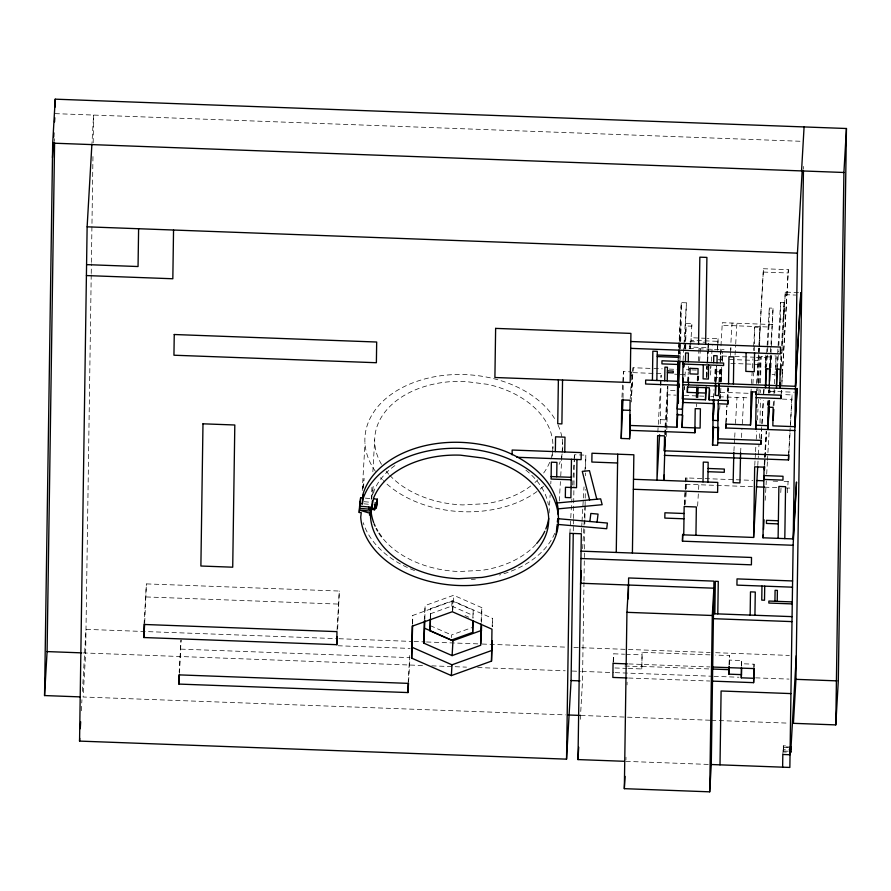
<?xml version="1.0" encoding="UTF-8"?>
<svg xmlns="http://www.w3.org/2000/svg" width="891" height="891" viewBox="0 0 891 891"><rect width="100%" height="100%" fill="white"/><g stroke="black" fill="none" stroke-linecap="round" stroke-linejoin="round"><path stroke-width="0.67" stroke-dasharray="4.46 3.34" d="M54.607 141.435L54.652 138.662M91.216 274.907L85.647 653.014L83.108 696.996L565.44 714.872M91.238 273.515L91.383 263.792M91.405 262.399L92.976 155.379M93.165 142.861L93.577 115.062L91.985 142.66M144.71 622.653L146.38 583.895L339.304 591.045L337.633 629.803M179.514 673.318L181.04 639.927L179.18 672.193M412.656 623.767L412.778 615.436L452.918 600.946L492.6 618.399L492.467 626.729M424.896 618.944L425.085 605.579L453.642 595.277L481.864 607.684L481.641 622.386M430.264 617.73L430.62 608.631L452.038 600.902L473.199 610.212L473.088 618.076M430.487 617.808L430.62 608.631M472.865 617.998L473.199 610.212M573.281 530.936L573.37 525.4M573.392 524.008L573.448 519.854M573.47 518.473L573.938 486.609M573.96 485.216L574.35 458.898M574.372 457.517L574.405 454.744L585.844 455.167L585.599 471.617M583.973 582.324L582.514 680.98L580.286 719.594M583.995 580.932L584.44 550.371M584.463 548.979L584.752 529.521M584.83 523.964L584.886 519.798M584.908 518.406L585.075 507.291M585.097 505.899L585.342 489.449M585.543 475.738L585.576 472.998M613.376 661.768L613.799 653.816L624.535 654.217M613.565 661.768L613.799 653.816M623.043 397.72L623.422 371.58L630.383 371.837M625.928 759.967L625.972 757.183M627.041 684.912L627.075 682.138M631.329 401.997L633.089 367.738L652.524 368.462M628.355 668.45L641.776 668.952L642.133 652.346L710.004 654.863M641.776 668.952L642.133 652.346M660.22 423.793L661.111 375.111L657.703 434.229M666.824 429.551L667.871 386.237M680.624 348.949L681.303 302.639L686.404 302.829L684.689 347.98M683.92 389.779L683.965 387.017M693.554 348.604L685.547 348.303L685.591 344.75L685.357 348.916M685.725 349.116L685.78 345.073M686.103 323.388L691.917 323.6L691.873 326.195L686.07 325.972L685.725 342.456M685.413 489.794L685.836 477.899L752.784 480.372M690.013 343.013L689.957 347.033L708.211 347.713L707.443 361.044M706.819 376.314L706.964 366.357M708.211 347.713L708.289 342.344L703.077 342.155M710.572 368.919L710.606 366.401M715.15 381.471L715.785 366.591M716.609 366.457L716.442 377.316L721.498 377.506L721.643 367.304M717.823 345.173L718.09 338.736L707.298 338.335M720.541 362.459L720.685 352.981M720.195 381.66L720.808 368.072M720.93 360.343L720.997 355.186L718.48 355.086M772.82 324.569L722.311 322.698L722.278 325.282L769.011 327.019L769.289 308.041L773.054 308.175L770.347 367.382M722.311 361.445L722.679 352.09M730.898 349.985L730.932 347.613M729.061 665.209L729.395 655.576L715.54 655.063M729.261 664.541L729.395 655.576M741.468 666.29L741.691 660.554L729.128 660.086M741.613 665.666L741.691 660.554M754.387 350.698L754.477 345.162M754.488 343.781L754.733 327.164L759.956 327.353L759.667 346.799M754.031 666.758L754.076 664.196L741.512 663.728M758.297 383.709L759.655 348.181M760.034 423.102L760.379 399.558M760.491 392.63L760.524 389.857M760.624 382.93L761.014 356.612L770.403 356.968L770.247 367.938M759.076 346.755L763.442 268.737L788.323 269.65L782.632 370.968M765.302 367.27L765.904 355.008L765.124 367.46M769.69 405.372L769.779 399.803M769.924 390.08L769.88 392.864L769.969 390.191M770.982 367.682L771.16 355.799L776.083 355.977L775.916 367.872M780.349 319.112L780.594 302.539L783.969 302.662L783.735 319.234L780.349 319.112L778.834 345.43M780.973 369.041L785.294 292.092L799.572 292.616M788.179 751.213L783.367 751.035L783.323 745.845L788.123 746.023M788.39 747.56L783.579 747.382L783.512 751.982L788.802 752.182M790.573 424.205L792.066 394.925L782.398 394.568M803.47 169.201L803.504 166.417M81.304 710.751L81.939 699.713M82.418 691.438L85.993 629.347L337.589 638.669M144.041 624.468L146.38 583.895M337.043 630.271L339.304 591.045M362.258 490.518L364.976 443.428M371.257 499.528L372.048 485.651M372.85 471.773L374.688 439.853M371.67 498.715L373.173 486.642L372.638 495.886M408.111 683.364L409.893 652.457M408.59 681.815L409.905 658.972M412.31 623.522L412.778 615.436M424.227 620.481L425.085 605.579M430.331 613.799L451.737 606.069L452.038 600.902M452.305 611.727L452.918 600.946M452.784 610.168L453.642 595.277M451.392 637.555L451.537 634.971L471.695 627.698M481.084 621.227L481.864 607.684M492.133 626.484L492.6 618.399M549.09 513.071L550.126 495.028M550.772 483.936L550.928 481.151M552.375 456.181L552.932 446.469M559.303 500.998L560.417 481.63M560.74 476.095L562.009 453.965M562.098 452.583L562.655 442.894M569.872 533.341L571.866 498.871M572.657 485.083L574.016 461.638M574.094 460.257L574.405 454.744M581.389 532.395L581.634 528.252M581.712 526.871L581.946 522.739M582.023 521.358L584.017 486.887M584.886 471.718L585.844 455.167M582.636 548.656L583.906 526.592M583.984 525.211L585.019 507.28M621.94 397.23L623.422 371.58M613.064 663.35L613.453 656.645M630.215 398.89L631.073 384.043M631.53 375.935L631.764 371.892L631.396 397.096L633.089 367.738M664.619 434.485L664.942 428.994M665.02 427.613L667.404 386.371M665.276 434.318L667.816 390.314L676.091 390.626M665.443 434.719L665.766 429.217M665.844 427.847L667.749 394.847L676.057 395.159M666.423 436.423L666.746 430.921M677.995 360.009L678.24 355.91M678.318 354.551L681.303 302.639M678.508 353.527L678.742 349.428M678.819 348.069L681.259 305.724M678.886 359.407L679.12 355.309M679.209 353.939L679.443 349.84M679.521 348.47L679.833 343.013M679.911 341.643L681.014 322.52M679.388 353.783L679.621 349.684M679.699 348.314L680.011 342.846M680.089 341.487L680.958 326.462M680.056 359.841L680.29 355.743M680.368 354.373L680.524 351.644M683.096 360.198L686.404 302.829M684.733 349.194L686.07 325.972M685.547 348.303L685.736 344.862M684.21 389.946L684.444 385.892M684.99 376.436L685.379 369.676L690.525 369.876M687.729 381.515L688.286 371.892M688.364 370.522L688.609 366.401M689.634 348.537L689.79 345.786M687.975 381.381L688.286 375.879M688.531 382.339L689.033 375.467M690.48 348.548L690.748 345.73M690.714 344.494L691.917 323.6M684.31 504.273L685.836 477.899M684.533 505.074L685.335 491.186M685.502 504.317L687.028 477.944M697.185 380.346L697.497 374.844M698.288 361.111L699.079 347.367M697.62 381.148L697.943 375.657M696.361 406.664L696.517 403.913M697.865 380.557L698.188 375.055M698.511 380.39L698.834 374.899M699.624 361.156L700.415 347.423M697.62 506.155L698.499 490.885M698.577 489.493L699.056 481.162M706.296 377.016L706.908 366.346M707.064 363.684L708.289 342.344M706.518 377.049L707.142 366.379M706.786 377.539L707.265 369.208M707.688 361.256L708.557 346.198M710.539 375.078L711.063 366.569M711.33 361.39L712.265 345.741M713.468 398.043L713.947 389.712M714.437 381.381L715.317 366.101M715.428 381.793L716.308 366.58M715.596 381.983L716.531 365.767M717.467 349.55L717.778 344.149M717.856 342.79L718.09 338.736M715.718 381.793L716.587 366.635M717.533 350.297L717.756 346.454M716.13 381.626L717.01 366.468M718.892 382.083L719.772 366.892M720.084 361.367L722.311 322.698M719.427 381.749L720.284 367.682M720.685 360.744L721.32 349.628M719.527 398.578L719.683 395.804M720.474 381.972L721.276 368.15M719.995 398.689L720.151 395.927M720.953 382.094L721.821 366.969M722.211 360.209L722.601 353.449M719.661 409.314L719.895 405.171M720.296 398.255L720.541 394.1M720.619 392.719L720.942 387.184M721.131 381.883L721.922 368.206M725.887 422.735L726.922 404.859M727.234 399.357L727.947 386.984M726.065 422.479L727.023 405.973M727.412 399.101L728.047 388.097M730.464 350.675L730.62 347.913M730.932 342.389L732.057 323.054M727.902 399.201L728.548 388.086M730.575 355.542L730.865 347.824M735.075 354.997L735.632 345.329M735.71 343.948L736.902 323.233M733.917 451.035L734.63 438.662M734.707 437.292L735.097 430.409M735.498 423.537L737.002 397.408M740.599 452.661L741 445.79M741.479 437.537L741.947 429.284M742.27 423.793L743.773 397.664M751.013 391.795L751.169 389.044M751.492 383.542L752.917 358.783M753.385 350.542L753.552 347.791M753.63 346.41L754.733 327.164M752.895 383.776L753.53 372.772M756.359 391.55L756.515 388.799M756.704 383.731L763.442 268.737M757.016 382.517L758.998 348.136M757.729 390.848L757.885 388.097M758.196 382.595L759.466 360.588L754.243 360.398M754.744 465.436L755.457 453.04M755.535 451.659L755.858 446.146M756.247 439.263L756.726 430.999M757.361 419.984L757.996 408.958M758.319 403.445L758.553 399.313M758.876 393.811L759.188 388.298M759.511 382.785L761.014 356.612M757.773 465.503L758.319 455.947M758.397 454.577L758.954 445.01M759.344 438.183L759.745 431.355M761.003 439.029L763.219 400.493M763.62 393.61L763.854 389.478M761.181 438.84L761.66 430.576M762.05 423.704L763.398 400.304M763.799 393.421L764.033 389.289M765.781 368.807L769.289 308.041M766.583 367.237L767.897 346.354M767.853 345.14L769.044 324.424M769.635 367.56L773.054 308.175M764.211 464.4L764.534 458.898M764.612 457.517L766.115 431.344M767.63 405.171L767.942 399.669M768.343 392.775L768.499 390.024M769.768 367.983L770.403 356.968M764.567 464.545L766.472 431.478M767.986 405.316L768.298 399.803M768.699 392.909L768.855 390.158M770.125 368.117L770.281 365.366M764.745 464.278L765.068 458.765M765.146 457.384L766.65 431.222M768.165 405.049L768.476 399.536M768.877 392.653L769.033 389.89M768.198 407.187L768.599 400.237M769 393.299L769.245 389.133M770.526 366.914L771.16 355.799M753.886 667.47L754.076 664.196M769.111 405.205L769.423 399.747M769.289 404.971L769.601 399.513M765.18 500.319L766.293 480.873M766.694 474.045L767.396 461.75M767.474 460.391L769.133 431.701M773.199 405.973L773.522 400.427M773.923 393.477L774.168 389.311M774.491 383.754L775.203 371.257M775.281 369.865L776.083 355.977M774.034 405.383L774.346 399.925M774.736 393.109L774.903 390.369M776.763 369.03L780.594 302.539M777.553 367.593L778.511 350.976M780.215 367.771L780.939 355.309M781.496 345.608L783.969 302.662M780.85 369.108L781.808 352.48M781.897 351.099L785.294 292.092M781.084 395.225L781.407 389.712M781.886 381.426L788.323 269.65M781.362 393.042L781.518 390.28M781.83 384.767L782.554 372.349M780.761 492.545L781.162 485.606M788.58 455.424L790.161 427.925M790.239 426.544L792.066 394.925M788.903 453.074L790.094 432.447M787.444 492.79L788.09 481.686M782.821 754.477L783.323 745.845M783.367 751.035L783.579 747.382M363.539 488.056L364.096 478.278M362.67 488.769L363.884 480.049M373.574 493.235L374.12 490.596A89.2 61.735 3.3 0 1 396.428 464.534M55.019 113.636L802.49 141.346M763.387 272.067L788.279 272.991M785.261 294.676L795.641 295.066M705.939 338.29L691.104 337.734L691.06 340.329L718.046 341.331M690.035 341.665L696.55 341.91M698.9 348.793L724.06 349.729M722.623 356.032L726.677 356.188M734.785 356.489L755.056 357.235M756.403 357.291L765.859 357.636M729.54 359.485L752.873 360.343M717.968 359.708L721.755 359.853M730.843 363.394L752.605 364.207M753.964 364.252L759.41 364.452M653.905 368.518L662.236 368.818M669.174 369.086L678.886 369.442M691.817 369.921L698.254 370.155M715.707 371.747L720.752 371.937M772.118 374.331L774.58 374.432M633.022 372.638L662.136 373.719M674.61 374.187L678.775 374.343M680.156 374.387L688.476 374.699M770.069 391.327L794.327 392.229M720.273 392.263L749.264 393.332M684.366 395.459L698.221 395.972M699.602 396.027L703.756 396.183M710.684 396.439L713.457 396.54M718.992 396.751L749.286 397.865M782.354 399.09L791.999 399.458M660.454 419.672L667.381 419.928M773.165 481.129L780.026 481.385M784.069 481.541L791.687 481.819M685.736 484.247L753.519 486.753M764.589 487.165L777.041 487.633M785.339 487.934L792.255 488.19M146.191 596.948L339.115 604.109M338.981 638.724L412.644 641.453M414.037 641.509L425.163 641.921M426.544 641.977L480.761 643.981M482.154 644.037L566.943 647.178M573.893 647.434L710.116 652.479M715.673 652.691L789.348 655.42M625.872 654.272L641.977 654.863M337.923 645.752L410.116 648.425M628.723 663.929L709.96 666.947M180.906 649.127L409.983 657.625M641.921 666.435L709.793 668.952M624.903 666.023L641.91 666.657M614.935 667.96L627.008 668.406M82.885 652.914L423.414 665.532M431.756 665.844L466.505 667.136M477.632 667.548L565.206 670.789M572.156 671.046L580.487 671.357M581.879 671.413L613.854 672.594M615.247 672.649L712.544 676.258M713.936 676.302L738.951 677.238M755.635 677.851L788.992 679.087M628.523 678.018L709.759 681.025M580.732 715.44L710.004 720.229M711.397 720.284L787.844 723.124M790.64 747.048L783.423 746.781L783.256 749.676L790.473 749.944M625.905 761.36L708.523 764.422M365.355 498.125L372.037 498.715M364.163 501.7L370.667 502.279M363.907 503.838L370.4 504.417M451.737 606.069L472.909 615.38M465.057 615.57L468.733 617.185M430.375 625.671L451.537 634.971M562.121 453.931A99.035 68.551 3.3 0 1 559.158 464.356M543.543 486.185A99.035 68.551 3.3 0 1 538.131 490.685M536.995 491.531A99.035 68.551 3.3 0 1 383.253 480.583M382.317 479.636A99.035 68.551 3.3 0 1 380.546 477.721M375.412 471.339A99.035 68.551 3.3 0 1 423.258 379.366A99.035 68.551 3.3 0 1 555.761 420.574M558.078 425.13A99.035 68.551 3.3 0 1 562.032 437.782M562.243 439.074A99.035 68.551 3.3 0 1 562.321 452.55M549.658 462.34A89.2 61.735 3.3 0 1 543.12 473.734M537.886 479.748A89.2 61.735 3.3 0 1 534.979 482.488M530.758 485.963A89.2 61.735 3.3 0 1 485.996 503.671L462.897 504.93A89.2 61.735 3.3 0 1 389.657 475.215M388.743 474.212A89.2 61.735 3.3 0 1 386.182 471.183M381.471 464.334A89.2 61.735 3.3 0 1 464.723 381.404L487.756 384.355A89.2 61.735 3.3 0 1 550.616 459.767M554.748 533.353A99.035 68.551 3.3 0 1 499.394 575.029M475.393 579.161A99.035 68.551 3.3 0 1 471.328 579.428M414.515 570.541A99.035 68.551 3.3 0 1 363.238 522.716M535.847 544.468A89.2 61.735 3.3 0 1 482.154 570.285L459.065 571.532A89.2 61.735 3.3 0 1 382.339 537.785M525.902 470.17A89.2 61.735 3.3 0 1 548.444 504.985"/><path stroke-width="1.34" d="M80.357 696.896L44.55 695.559L52.692 143.15L55.231 99.168L846.45 128.504L838.308 680.913L835.769 724.895L793.413 723.325L795.941 679.343L803.448 170.593M44.55 695.559L47.089 651.588L54.585 142.827M55.108 107.065L55.231 99.168M573.247 533.709L571.075 680.557L566.542 759.154L79.555 741.1L87.129 226.837L91.907 144.041M138.606 228.731L138.049 266.532L86.594 264.627M143.852 637.533L144.041 624.468L336.965 631.63L336.776 644.683L143.852 637.533L144.632 624.001M173.545 230.023L172.832 278.76L86.416 275.564M178.891 684.076L179.024 674.877L408.111 683.364L407.967 692.563L178.891 684.076L179.436 674.665M368.64 509.273L368.662 507.113M411.687 658.148L412.154 626.217L452.305 611.727L491.977 629.18L491.498 661.111L451.358 675.601L411.687 658.148L412.633 625.159M480.984 623.923L480.672 645.296L452.116 655.609L423.893 643.191L424.216 621.818M423.893 643.191L424.873 620.281M473.054 620.693L472.653 632.41L451.236 640.139L430.075 630.839L430.253 619.045M430.464 619.111L430.075 630.839M472.653 632.41L472.831 620.615M480.75 643.948L481.585 626.395M491.498 661.111L492.266 640.618M512.102 454.822L512.169 450.033L581.233 452.595L581.121 459.645L516.869 457.261M555.349 451.637L555.572 436.813L564.983 437.158L564.76 451.982M556.719 476.785L556.931 462.396L551.34 462.184L551.095 479.057L571.164 479.804M558.379 379.856L557.733 423.748L561.898 423.904L562.544 380.012M566.542 759.154L569.872 533.341L581.311 533.765L577.981 759.577L624.546 761.304M571.465 459.288L570.897 497.701L565.328 497.49L565.473 487.266L576.533 487.678L576.956 459.489M616.26 552.453L617.708 454.187M630.349 425.252L629.569 438.751L621.216 438.45L621.784 399.925L630.137 400.237L629.759 425.452L676.948 427.201L677.717 413.858M621.216 438.45L623.021 399.09M628.311 598.863L628.612 577.958L713.947 581.121L711.274 764.523L709.704 791.832L624.335 788.669L626.941 612.329L628.511 585.019M629.569 438.751L630.394 418.202M632.41 553.044L633.857 454.789L591.98 453.229L591.847 462.039L617.586 462.997M652.424 380.323L652.847 351.177L657.302 351.344L656.867 380.49M664.731 380.78L664.931 367.148L667.448 367.237L667.248 380.869M665.132 440.221L663.884 480.427L664.207 474.925M664.263 455.346L788.513 459.945L788.58 455.424L664.33 450.813L664.541 435.866L657.625 435.61L656.968 480.171L659.585 434.797M676.948 427.201L677.917 361.378M678.864 386.828L678.909 384.054L678.753 386.727M629.692 430.353L694.857 432.759L695.214 408.613L700.404 408.802L700.114 428.059L682.049 427.39L682.985 392.742M706.207 386.984L705.505 399.758L682.473 398.901L682.918 380.613M769.211 406.341L767.875 429.54L768.198 407.187L773.121 407.365L772.853 425.853L794.872 426.678L795.429 388.888L800.864 292.671L795.463 386.304L682.718 382.128L683.018 361.568M711.274 764.523L789.849 767.441L793.124 545.27L682.461 541.171L682.551 534.823L753.619 537.451L757.695 466.873M685.457 361.657L685.58 352.925L688.387 353.036L688.253 361.757M683.742 534.867L684.165 506.522L696.35 506.979L695.938 535.313M705.505 399.758L705.605 393.054L687.34 392.374L687.418 387.006L709.314 387.819L709.136 399.892L727.824 400.582L727.78 404.135L718.202 403.779L718.436 399.614M698.566 344.026L699.847 257.165L706.908 257.421L705.627 344.282M703.3 364.787L703.088 378.853L708.39 379.054L708.59 364.976M703.01 481.875L703.3 462.095L708.156 462.273L707.866 482.053M713.646 362.704L713.747 355.654L717.11 355.787L717.01 362.826M718.625 427.301L717.589 445.277L712.544 445.088L713.39 399.435M719.193 385.881L718.636 395.526L715.339 395.404L715.518 383.342M709.704 791.832L712.299 615.492L713.88 588.194L580.587 583.249M714.838 613.776L715.317 581.3L718.269 581.411L717.79 613.888M717.623 442.738L760.858 444.342L760.914 440.399L717.678 438.795L718.202 403.779M718.636 395.526L718.814 383.464M720.006 764.846L721.097 690.993L790.941 693.588M753.619 537.451L754.666 466.817L764.055 467.162L763.008 537.796L793.213 538.921L794.817 430.542L725.753 427.981L725.809 424.116L750.523 425.029L752.427 392.029M728.548 383.821L728.949 356.734L733.805 356.912L733.404 383.999M712.51 681.125L753.608 682.651L753.864 678.285L741.301 677.817L741.49 674.632L728.927 674.164L729.038 666.49M728.927 674.164L729.217 667.103M741.301 677.817L741.457 667.571M746.112 352.636L745.834 371.391L754.276 371.703L754.554 352.947M741.49 674.632L741.579 668.228M750.523 425.029L751.013 391.795L756.236 391.984L756.192 394.301L781.084 395.225L781.039 398.567L756.147 397.642L756.47 392.14M750.144 615.091L750.489 591.869L755.278 592.047L754.933 615.269M756.147 397.642L755.679 429.083L756.002 423.593M753.608 682.651L753.819 668.573L712.711 667.047M753.864 678.285L754.02 668.038M761.972 586.044L761.76 600.122L764.511 600.233L764.723 586.144M769.278 387.919L769.557 368.941L765.781 368.807L765.503 387.785L766.616 368.451M776.484 388.186L776.763 369.03L780.137 369.152L779.859 388.32L780.015 385.558M774.936 601.269L775.092 590.31L777.386 590.399L777.219 601.347M778.11 538.364L778.879 486.441L785.572 486.686L784.804 538.61M782.632 767.173L782.821 754.477L790.039 754.744L790.529 746.112L790.729 752.249L790.128 752.227M795.463 386.304L797.434 253.155L802.201 170.37M835.769 724.895L843.911 172.486L846.45 128.504M52.48 157.618L53.349 142.493M53.672 137.002L53.905 132.882M54.54 121.878L54.774 117.757M79.555 741.1L79.711 738.338M80.268 728.682L80.669 721.788M336.776 644.683L337.244 636.564M371.191 508.794L370.812 513.539L359.519 510.086L371.057 511.178L371.681 507.224L359.986 506.199L360.287 503.693L362.336 503.872L362.882 499.405A99.035 68.551 3.3 0 1 519.531 464.155A99.035 68.551 3.3 0 1 505.553 579.05A99.035 68.551 3.3 0 1 360.721 517.192L361.267 512.659L359.218 512.481L359.563 506.489L360.632 497.701L362.682 497.88L363.227 493.425A99.035 68.551 3.3 0 1 505.297 451.336C531.37 461.928 558.98 484.08 558.256 514.675M359.218 512.481L360.265 501.355L359.986 506.199M360.287 503.693L360.632 497.701M362.336 503.872L362.96 495.04M375.234 502.546L374.632 509.775L371.424 509.362L371.725 505.665M372.07 505.687L372.349 500.909M374.632 509.775L374.911 504.941M407.967 692.563L408.512 683.163M452.116 655.609L452.973 640.707L481.53 630.405M451.358 675.601L451.982 664.82L492.122 650.341M556.24 534.444L556.92 525.723M580.564 584.507L581.355 570.719M577.981 759.577L578.693 747.17M629.759 425.452L630.383 414.649M624.335 788.669L625.048 776.373M664.33 450.813L665.12 437.058M678.029 361.724L677.873 364.464L661.935 363.873L661.98 360.788L723.648 363.071L723.615 365.533L682.985 364.029L683.141 361.3M678.808 360.766L677.628 381.259L645.663 380.067L645.607 384.01L677.572 385.19L678.909 361.969M679.978 361.2L677.216 409.014L682.317 409.203L682.952 398.277M677.828 402.732L678.519 390.726M678.341 403.189L678.485 400.516M679.265 387.062L679.421 384.355M682.718 382.128L682.952 378.029M683.586 367.103L683.82 363.005M683.709 366.958L683.865 364.219M682.473 398.901L682.952 390.57M682.049 427.39L682.74 415.384M687.34 392.374L687.652 386.872M688.487 384.923L688.643 382.228M682.461 541.171L682.851 534.221M696.784 387.217L696.406 397.241L697.731 397.297L698.121 387.262M694.857 432.759L695.169 427.268M705.605 393.054L705.906 387.719M709.136 399.892L709.693 389.779M714.103 399.524L712.9 420.352L717.957 420.541L718.592 409.426M713.513 414.983L714.159 403.913M715.473 385.926L715.64 383.175M712.544 445.088L713.58 427.112M715.339 395.404L715.896 385.758M718.77 386.048L718.937 383.297M717.678 438.795L718.324 427.736M725.753 427.981L725.987 423.849M727.78 404.135L728.014 399.97M733.839 452.416L733.148 482.666L739.92 482.922L740.599 452.661M756.192 394.301L756.359 391.55M755.98 421.098L755.746 425.219L767.931 425.675L769.033 406.563M756.771 407.343L756.927 404.592M760.858 444.342L761.103 440.21M764.333 468.677L764.489 465.915M764.033 476.674L763.877 479.425L782.955 480.138L783.011 476.273L763.932 475.56M764.433 469.791L764.589 467.029M769.546 381.192L770.269 368.763M763.008 537.796L763.175 535.023M763.498 529.477L764.055 519.754M773.165 420.396L773.8 409.481M776.518 385.603L777.475 368.974M779.892 385.725L780.059 382.952M780.538 374.643L780.85 369.108M781.039 398.567L781.195 395.804M801.555 170.916L804.083 126.934M788.513 459.945L788.825 454.455M794.872 426.678L797.077 388.465L794.817 430.542M793.213 538.921L796.498 481.998L793.124 545.27M790.473 749.944L790.64 747.048M790.729 752.249L796.298 655.676M377.372 499.183L376.303 507.959L377.372 499.183L373.374 498.826M557.354 522.081L557.777 518.673L607.406 523.05L606.715 528.731L557.075 524.354M589.864 521.502L590.844 513.461L598.05 514.096L597.07 522.137M369.732 510.242L370.222 507.837M369.453 515.076L369.943 512.681M370.946 511.167L370.444 513.628A89.2 61.735 3.3 0 0 458.653 578.693L481.741 577.446A89.2 61.735 3.3 0 0 548.678 520.233A89.2 61.735 3.3 0 0 483.501 458.119L460.469 455.167A89.2 61.735 3.3 0 0 373.708 497.746L371.58 508.082L374.888 508.505M556.775 503.014L600.657 498.86L602.16 504.696L558.278 508.85M52.692 143.15L843.911 172.486M87.151 226.826L797.434 253.155M630.795 341.509L780.471 347.056L780.371 353.905L630.694 348.359M657.246 355.064L678.897 355.865L678.875 357.369L657.224 356.567M667.392 370.901L673.251 371.124L673.217 372.884L667.37 372.672M682.684 384.712L795.429 388.888M682.417 402.454L713.156 403.601M622.854 410.094L629.814 410.35M677.138 414.738L682.239 414.916M712.8 427.424L717.845 427.613M708.067 468.466L724.327 469.067L724.283 472.297L708.022 471.695M756.904 480.527L763.609 480.772M633.501 479.291L717.767 482.421L717.611 492.378L633.356 489.259M551.128 476.574L571.198 477.32M756.292 486.854L764.589 487.165M684.065 513.494L664.909 512.782L664.831 518.094L683.976 518.796M778.378 520.778L766.494 520.333L766.449 523.451L778.333 523.886M581.055 551.139L751.514 557.465L751.414 564.827L580.943 558.512M792.6 580.954L737.024 578.894L736.935 585.12L792.511 587.18M792.288 601.915L768.877 601.046L768.844 603.051L792.255 603.909M713.502 613.732L792.077 616.639M626.941 612.329L712.299 615.492M713.424 618.688L791.999 621.606M627.353 663.884L613.064 663.35L612.852 677.438L627.141 677.962M712.566 669.052L729.183 669.664M47.089 651.588L81.515 652.858M795.941 679.343L836.939 680.869M571.075 680.557L579.974 680.88M568.224 714.983L579.35 715.395M790.128 751.915L790.729 751.937M374.22 504.752L376.748 504.974M359.73 508.327L371.424 509.362M424.751 628.3L452.973 640.707M412.31 647.378L451.982 664.82M596.814 499.227L589.474 470.682L582.28 471.361L589.63 499.907M548.678 518.428A89.2 61.735 3.3 0 1 545.815 528.942M544.791 531.281A89.2 61.735 3.3 0 1 536.694 543.51M381.482 536.683A89.2 61.735 3.3 0 1 379.076 533.275M377.628 530.936A89.2 61.735 3.3 0 1 376.314 528.575M375.144 526.169A89.2 61.735 3.3 0 1 374.109 523.763M373.652 522.56A89.2 61.735 3.3 0 1 370.979 510.487M174.246 334.515L173.945 355.219L376.381 362.726L376.681 342.021L174.246 334.515M202.981 423.815L200.887 566.019L232.718 567.199L234.812 424.996L202.981 423.815M495.63 328.389L494.906 377.506L630.193 382.517L630.917 333.401L495.63 328.389M690.035 368.317L689.957 373.886L697.987 374.175L698.065 368.607L690.035 368.317"/></g></svg>
